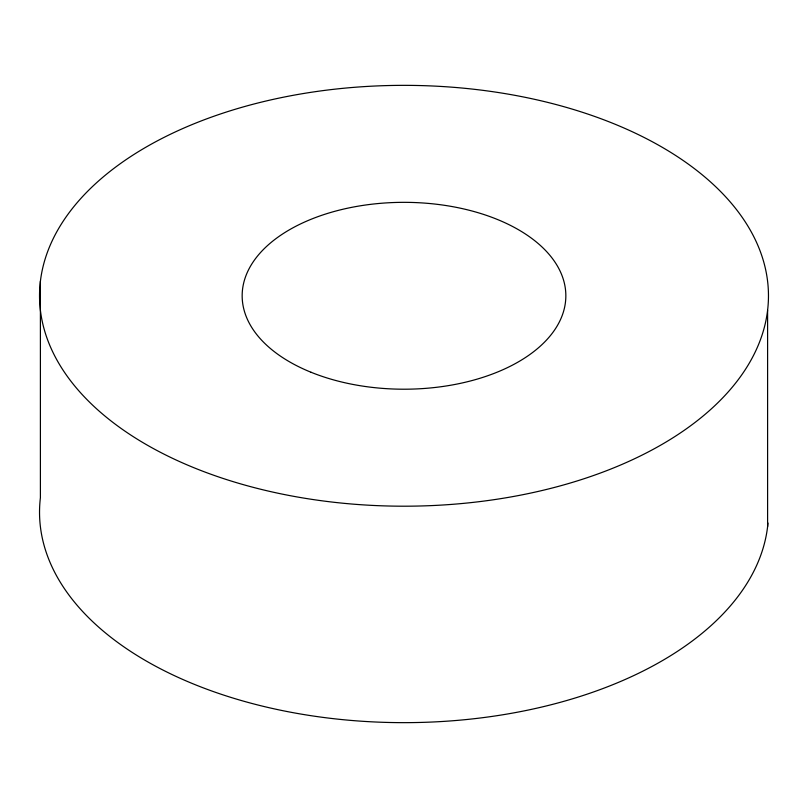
<?xml version="1.0" encoding="UTF-8"?>
<svg xmlns="http://www.w3.org/2000/svg" width="808" height="808" viewBox="0 0 808 808"><rect width="100%" height="100%" fill="white"/><g stroke="black" fill="none" stroke-linecap="round" stroke-linejoin="round"><path stroke-width="1.21" d="M767.6 310.272A364.469 210.423 0 0 1 200.455 470.327A364.469 210.423 0 0 1 243.945 106.727A364.469 210.423 0 0 1 767.6 310.272L767.6 526.725M40.4 281.275L40.4 497.728A364.469 210.423 0 0 0 382.103 722.271A364.469 210.423 0 0 0 767.984 523.008M310.989 372.236A161.842 93.435 0 0 0 565.206 304.05A161.842 93.435 0 0 0 335.805 211.04A161.842 93.435 0 0 0 310.989 372.236"/></g></svg>
